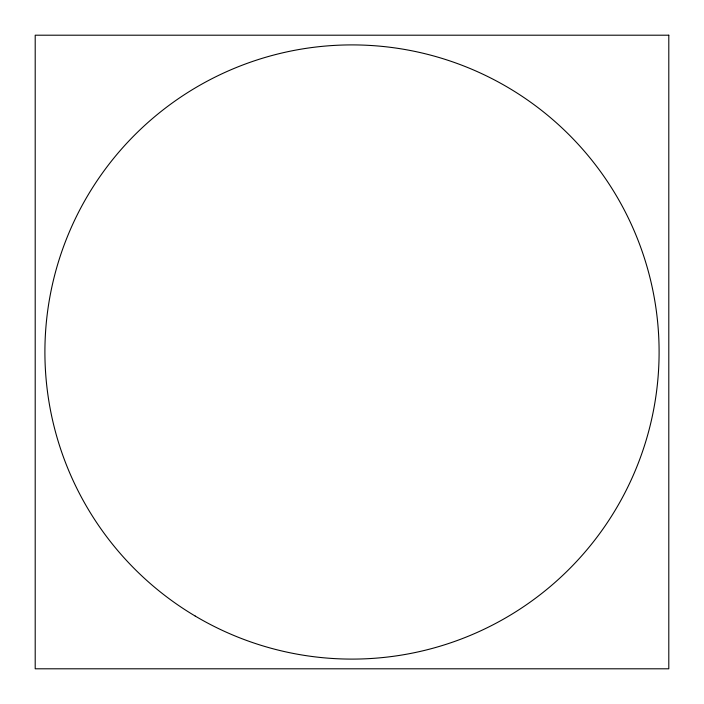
<?xml version="1.0" encoding="UTF-8"?>
<svg xmlns="http://www.w3.org/2000/svg" width="704" height="704" viewBox="0 0 704 704"><rect width="100%" height="100%" fill="white"/><g stroke="black" fill="none" stroke-linecap="round" stroke-linejoin="round"><path stroke-width="1.06" d="M668.8 35.2L35.2 35.2L35.2 668.8L668.8 668.8L668.8 35.2M195.228 616.07A307.102 307.102 0 0 0 659.076 355.731A307.102 307.102 0 0 0 201.696 84.198A307.102 307.102 0 0 0 195.228 616.07"/></g></svg>
